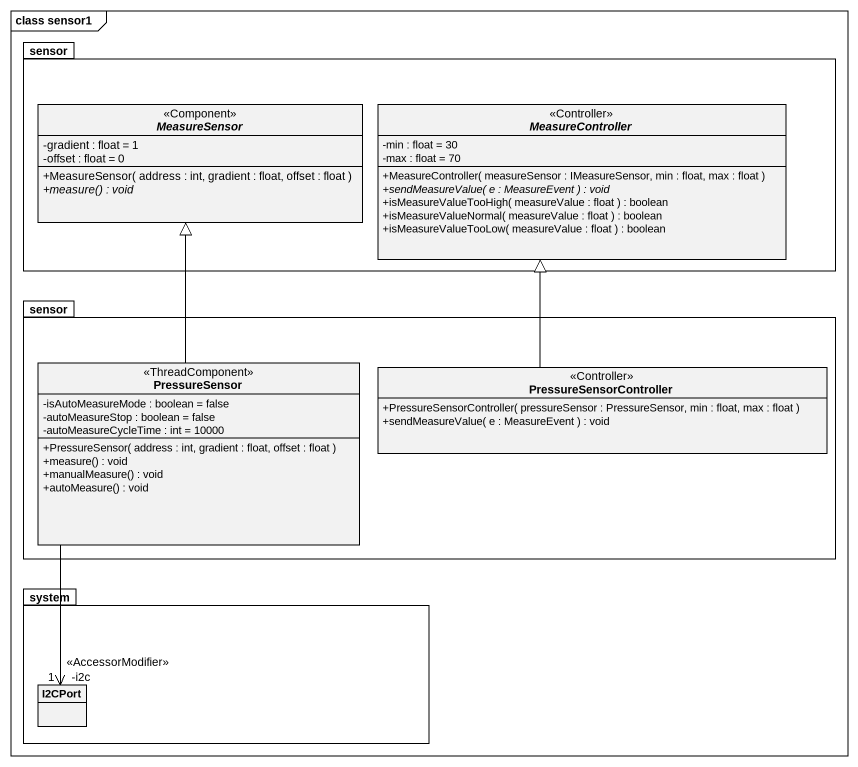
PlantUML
@startuml
mainframe class sensor1
hide circle
hide empty members
skinparam classAttributeIconSize 0
package sensor {
  abstract class MeasureSensor <<Component>> {
    -gradient : float = 1
    -offset : float = 0
    +MeasureSensor( address : int, gradient : float, offset : float )
    {abstract} +measure() : void
  }
  abstract class MeasureController <<Controller>> {
    -min : float = 30
    -max : float = 70
    +MeasureController( measureSensor : IMeasureSensor, min : float, max : float )
    {abstract} +sendMeasureValue( e : MeasureEvent ) : void
    +isMeasureValueTooHigh( measureValue : float ) : boolean
    +isMeasureValueNormal( measureValue : float ) : boolean
    +isMeasureValueTooLow( measureValue : float ) : boolean
  }
}
package "sensor" as sensor_2 {
  class PressureSensor <<ThreadComponent>> {
    -isAutoMeasureMode : boolean = false
    -autoMeasureStop : boolean = false
    -autoMeasureCycleTime : int = 10000
    +PressureSensor( address : int, gradient : float, offset : float )
    +measure() : void
    +manualMeasure() : void
    +autoMeasure() : void
  }
  class PressureSensorController <<Controller>> {
    +PressureSensorController( pressureSensor : PressureSensor, min : float, max : float )
    +sendMeasureValue( e : MeasureEvent ) : void
  }
}
package system {
  class I2CPort
}
PressureSensor -up-|> MeasureSensor
PressureSensor --> "1\n-i2c\n<<AccessorModifier>>" I2CPort
PressureSensorController -up-|> MeasureController
@enduml
